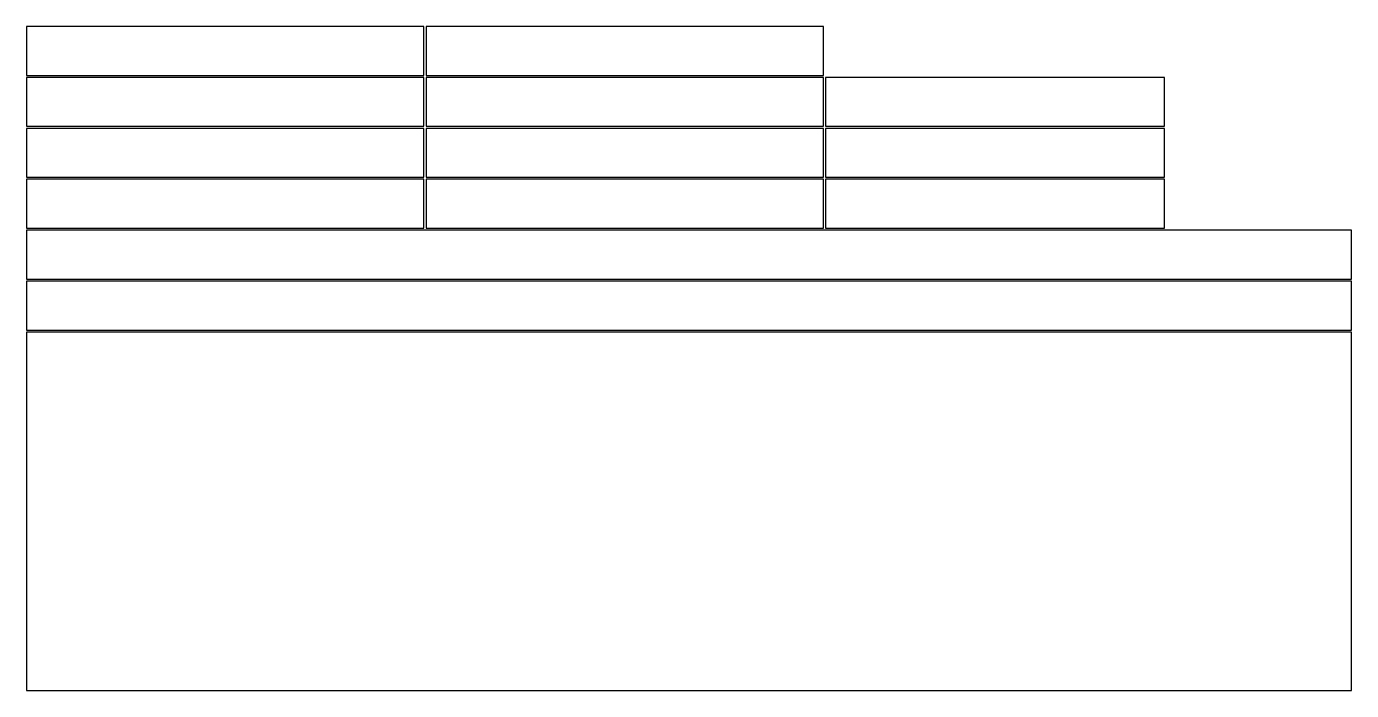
# Model space of a CAD drawing. Header units: metres. Extents: x 0 to 2440, y 0 to 1223.
import ezdxf

# ---------------------------------------------------------------- set-up
doc = ezdxf.new("R2010")
doc.units = ezdxf.units.M

msp = doc.modelspace()

# ---------------------------------------------------------------- linework, layer by layer
for p, q in [((732, 1222.8), (0, 1222.8)), ((0, 1222.8), (0, 1132.8)), ((732, 1132.8), (732, 1222.8)), ((1467.8, 1222.8), (735.8, 1222.8)), ((735.8, 1222.8), (735.8, 1132.8)), ((1467.8, 1132.8), (1467.8, 1222.8)), ((0, 1132.8), (732, 1132.8)), ((732, 1129), (0, 1129)), ((0, 1129), (0, 1039)), ((732, 1039), (732, 1129)), ((735.8, 1132.8), (1467.8, 1132.8)), ((1467.8, 1129), (735.8, 1129)), ((735.8, 1129), (735.8, 1039)), ((1467.8, 1039), (1467.8, 1129)), ((2095.6, 1129), (1471.6, 1129)), ((1471.6, 1129), (1471.6, 1039)), ((2095.6, 1039), (2095.6, 1129)), ((0, 1039), (732, 1039)), ((732, 1035.2), (0, 1035.2)), ((0, 1035.2), (0, 945.2)), ((732, 945.2), (732, 1035.2)), ((735.8, 1039), (1467.8, 1039)), ((1467.8, 1035.2), (735.8, 1035.2)), ((735.8, 1035.2), (735.8, 945.2)), ((1467.8, 945.2), (1467.8, 1035.2)), ((1471.6, 1039), (2095.6, 1039)), ((2095.6, 1035.2), (1471.6, 1035.2)), ((1471.6, 1035.2), (1471.6, 945.2)), ((2095.6, 945.2), (2095.6, 1035.2)), ((0, 945.2), (732, 945.2)), ((732, 941.4), (0, 941.4)), ((0, 941.4), (0, 851.4)), ((732, 851.4), (732, 941.4)), ((735.8, 945.2), (1467.8, 945.2)), ((1467.8, 941.4), (735.8, 941.4)), ((735.8, 941.4), (735.8, 851.4)), ((1467.8, 851.4), (1467.8, 941.4)), ((1471.6, 945.2), (2095.6, 945.2)), ((2095.6, 941.4), (1471.6, 941.4)), ((1471.6, 941.4), (1471.6, 851.4)), ((2095.6, 851.4), (2095.6, 941.4)), ((0, 851.4), (732, 851.4)), ((2440, 847.6), (0, 847.6)), ((0, 847.6), (0, 757.6)), ((735.8, 851.4), (1467.8, 851.4)), ((1471.6, 851.4), (2095.6, 851.4)), ((2440, 757.6), (2440, 847.6)), ((0, 757.6), (2440, 757.6)), ((2440, 753.8), (0, 753.8)), ((0, 753.8), (0, 663.8)), ((2440, 663.8), (2440, 753.8)), ((0, 663.8), (2440, 663.8)), ((2440, 660), (0, 660)), ((0, 660), (0, 0)), ((2440, 0), (2440, 660)), ((0, 0), (2440, 0))]:
    msp.add_line(p, q)

doc.saveas('drawing.dxf')
